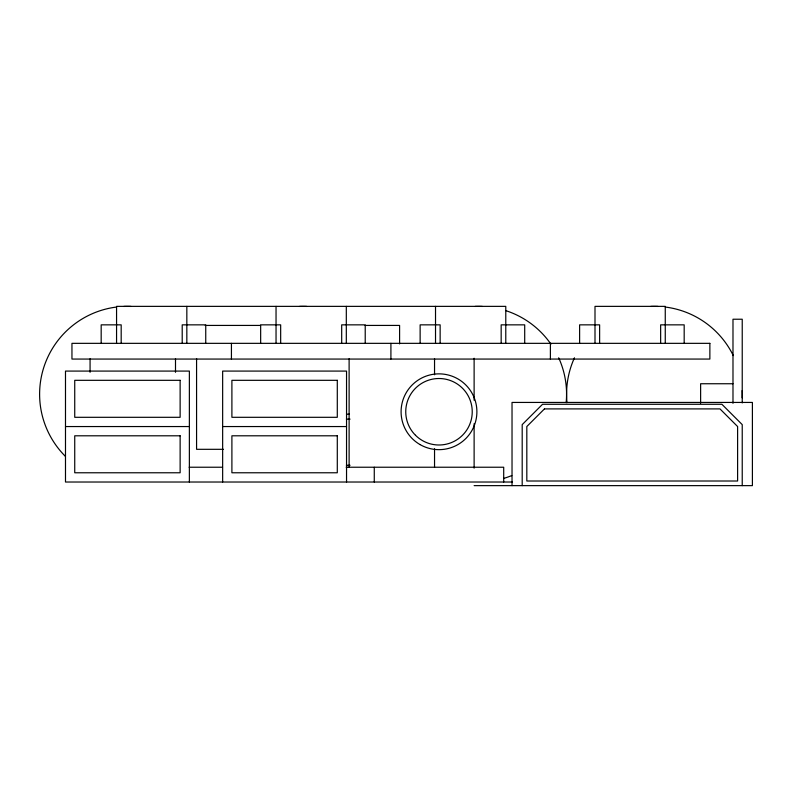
<?xml version="1.0" encoding="UTF-8"?>
<svg xmlns="http://www.w3.org/2000/svg" width="792" height="792" viewBox="0 0 792 792"><rect width="100%" height="100%" fill="white"/><g stroke="black" fill="none" stroke-linecap="round" stroke-linejoin="round"><path stroke-width="1.19" d="M505.781 324.849L501.168 324.849L501.168 343.342M506.246 324.849L524.7 324.849L524.7 343.342M205.187 325.423L260.558 325.423M365.142 325.423L399.594 325.423L399.594 343.916M732.986 383.744L700.623 383.744L700.623 403.306M347.005 414.176L349.45 414.176M346.391 419.126L350.064 419.126M65.489 426.551L189.367 426.551M222.651 426.551L346.54 426.551M223.483 449.312L196.574 449.312L196.574 358.538M346.391 465.27L350.064 465.27M189.139 467.231L222.522 467.231M346.173 467.231L503.702 467.231L503.702 482.021M512.295 482.021L65.489 482.021L65.489 371.082L189.367 371.082L189.367 482.021M474.121 485.635L752.4 485.635L752.4 402.435L512.028 402.435L512.028 485.635M742.233 402.92L742.233 319.226L732.986 319.226L732.986 403.306M742.233 485.635L742.233 424.621L721.888 404.276L542.54 404.276L522.195 424.621L522.195 485.635M684.179 343.342L684.179 324.849L660.647 324.849L660.647 343.342M665.26 343.342L665.26 306.365L595 306.365L595 343.342M599.623 343.342L599.623 324.849L579.615 324.849L579.615 343.342M550.391 343.342L550.391 359.063M505.781 343.342L505.781 306.365L116.563 306.365L116.563 343.342M474.121 358.232L474.121 400.227M474.121 423.69L474.121 468.151M440.144 343.342L440.144 324.849L420.136 324.849L420.136 343.342M435.521 306.365L435.521 343.342M434.541 358.746L434.541 374.774M434.541 448.737L434.541 467.231M390.911 343.342L390.911 359.063M374.269 467.231L374.269 482.021M365.221 343.342L365.221 324.849L341.689 324.849L341.689 343.342M349.114 358.746L349.114 467.231M346.54 482.021L346.54 371.082L222.651 371.082L222.651 482.021M346.312 306.365L346.312 343.342M280.665 343.342L280.665 324.849L260.657 324.849L260.657 343.342M276.042 306.365L276.042 343.342M231.432 343.342L231.432 359.063M205.742 343.342L205.742 324.849L182.21 324.849L182.21 343.342M186.833 306.365L186.833 343.342M175.497 358.746L175.497 372.309M121.186 343.342L121.186 324.849L101.178 324.849L101.178 343.342M90.07 358.746L90.07 372.309M65.32 456.291A87.833 87.833 0 0 1 116.573 307.039M123.819 306.435A87.833 87.833 0 0 1 131.036 306.435M742.154 390.585A87.833 87.833 0 0 1 742.154 397.792M566.983 402.633A87.833 87.833 0 0 1 574.467 357.786M650.796 306.435A87.833 87.833 0 0 1 658.003 306.435M665.26 307.039A87.833 87.833 0 0 1 733.293 355.598M558.677 357.786A87.833 87.833 0 0 1 566.161 402.633M511.79 475.566A87.833 87.833 0 0 1 503.781 478.378M475.141 306.435A87.833 87.833 0 0 1 482.348 306.435M506.088 310.731A87.833 87.833 0 0 1 550.935 344.164M299.485 306.435A87.833 87.833 0 0 1 306.692 306.435M544.451 408.9L526.819 426.532L526.819 481.011L737.609 481.011L737.609 426.532L719.977 408.9L544.451 408.9M709.87 343.342L71.953 343.342L71.953 359.063L709.87 359.063L709.87 343.342M180.13 380.318L74.735 380.318L74.735 417.305L180.13 417.305L180.13 380.318M337.293 380.318L231.898 380.318L231.898 417.305L337.293 417.305L337.293 380.318M180.13 435.798L74.735 435.798L74.735 472.774L180.13 472.774L180.13 435.798M337.293 435.798L231.898 435.798L231.898 472.774L337.293 472.774L337.293 435.798M420.037 444.579A37.907 37.907 0 0 0 476.893 411.761A37.907 37.907 0 0 0 420.037 378.932A37.907 37.907 0 0 0 420.037 444.579M415.483 435.263A33.244 33.244 0 0 0 471.101 420.364A33.244 33.244 0 0 0 430.383 379.645A33.244 33.244 0 0 0 415.483 435.263"/></g></svg>
